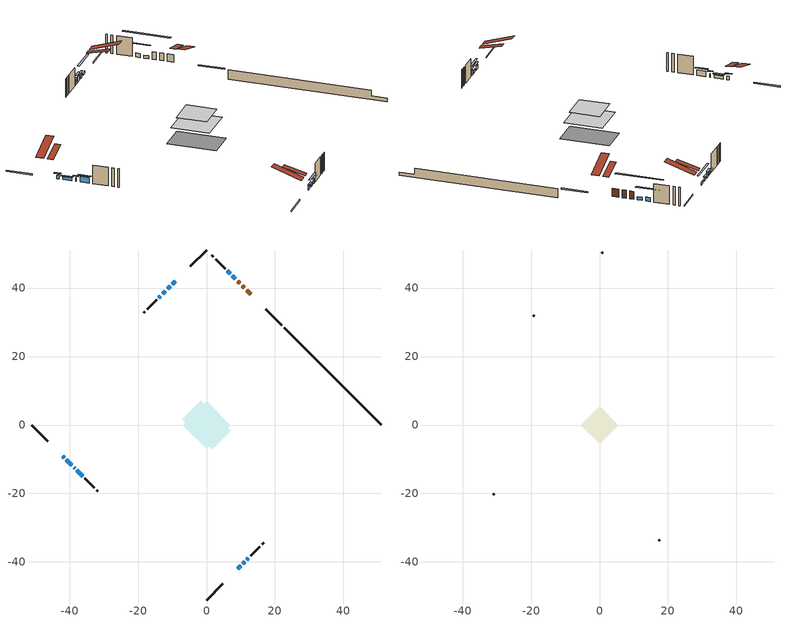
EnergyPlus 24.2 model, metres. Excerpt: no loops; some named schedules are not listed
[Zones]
conditioned space
 floor adiabatic (AdiabaticFloorConstruction): -6.9,0 0,6.9 6.9,0 0,-6.9 z3.97
 floor foundation (Slab1 construction): -7.11,1.73 -1.73,7.11 7.11,-1.73 1.73,-7.11 z-0.91
 wall outside (RimJoist1 construction): 0,-51.13 4.69,-46.43 / -51.13,0 -46.43,-4.69 / 0,51.13 -4.69,46.43 / 22.01,29.11 17.32,33.8 z1.53:1.83
 wall outside (AdiabaticWallConstruction 1): 12.89,38.23 11.75,39.38 / 11.09,40.03 10.41,40.72 / 9.75,41.38 9.06,42.06 z1.53:3.56
 wall outside (AdiabaticWallConstruction): -42.01,-9.12 -41.61,-9.52 / -38.65,-12.48 -38.5,-12.62 z1.53:2.45; 9.12,-42.01 9.97,-41.16 z1.53:2.55; 10.62,-40.5 11.16,-39.96 / -9.12,42.01 -9.98,41.14 / -40.95,-10.17 -39.3,-11.82 z1.53:2.29; 8.41,42.72 7.54,43.58 z1.53:2.35; 11.82,-39.31 12.21,-38.91 z1.53:2.75; -37.85,-13.28 -36.19,-14.93 / -12.01,39.11 -12.84,38.29 z1.53:2.98; 6.89,44.24 6.06,45.06 z1.53:2.57; -10.64,40.49 -11.36,39.77 z1.53:2.47; -13.5,37.63 -13.91,37.21 z1.53:2.39
 wall outside (Wall1 construction): 12.87,-38.26 15.63,-35.5 / -35.54,-15.59 -32.78,-18.35 / -14.57,36.56 -17.33,33.8 / 5.41,45.72 2.65,48.48 z1.53:6.41
 wall outside (Wall2 construction): 16.28,-34.84 16.69,-34.44 / -32.12,-19 -31.72,-19.41 / -17.98,33.14 -18.38,32.74 / 1.99,49.14 1.59,49.54 z1.53:6.41
 wall foundation (FoundationWall1 construction): 22.67,28.45,-0.91 22.67,28.45,1.53 48.28,2.85,1.53 48.28,2.85,-0.02 51.13,0,-0.02 51.13,0,-0.91
 window (WindowConstruction 6): -42.01,-9.12 -41.61,-9.51 z1.53:2.44
 window (WindowConstruction 5): 9.12,-42.01 9.96,-41.16 z1.53:2.54
 window (WindowConstruction 9): 10.62,-40.5 11.16,-39.96 z1.53:2.29
 window (WindowConstruction 10): -9.12,42.01 -9.98,41.14 z1.53:2.29
 window (WindowConstruction 11): -40.95,-10.17 -39.3,-11.82 z1.53:2.29
 window (WindowConstruction 12): 8.41,42.72 7.55,43.58 z1.53:2.34
 window (WindowConstruction 7): -38.65,-12.48 -38.5,-12.62 z1.53:2.44
 window (WindowConstruction 8): 11.82,-39.31 12.21,-38.91 z1.53:2.75
 window (WindowConstruction): -37.85,-13.28 -36.19,-14.93 z1.53:2.98
 window (WindowConstruction 1): 6.89,44.24 6.06,45.06 z1.53:2.57
 window (WindowConstruction 2): -10.64,40.49 -11.36,39.77 z1.53:2.47
 window (WindowConstruction 3): -12.01,39.11 -12.84,38.29 z1.53:2.98
 window (WindowConstruction 4): -13.5,37.63 -13.91,37.22 z1.53:2.39
 door (Door): 12.89,38.23 11.75,39.38 z1.53:3.56
 door (Door 1): 11.09,40.04 10.41,40.72 z1.53:3.56
 door (Door 2): 9.75,41.38 9.06,42.06 z1.53:3.56
 ceiling adiabatic (AdiabaticFloorConstruction): 0,-6.9 6.9,0 0,6.9 -6.9,0 z3.97
 roof outside (Roof2 construction): 8.46,-42.66,6.41 4.39,-38.58,7.85 3.33,-39.64,7.85 7.41,-43.71,6.41; -42.66,-8.46,6.41 -38.58,-4.39,7.85 -39.64,-3.33,7.85 -43.71,-7.41,6.41; -8.46,42.66,6.41 -4.39,38.58,7.85 -3.33,39.64,7.85 -7.41,43.71,6.41; 13.55,37.57,6.41 9.47,33.5,7.85 10.52,32.45,7.85 14.6,36.52,6.41
attic - vented
 floor to conditioned space (Floor1 construction Reversed): -5.47,0 0,5.47 5.47,0 0,-5.47 z6.41
 wall outside (Wall3 construction): 17.34,-33.78 17.62,-33.51 / -31.06,-20.06 -30.79,-20.34 / -19.04,32.08 -19.32,31.81 / 0.93,50.19 0.66,50.47 z1.53:6.41
 roof outside (Roof1 construction): 6.76,-44.37,6.41 1.42,-39.04,8.92 0.02,-40.44,8.92 5.35,-45.77,6.41; -44.37,-6.76,6.41 -39.04,-1.42,8.92 -40.44,-0.02,8.92 -45.77,-5.35,6.41; -6.76,44.37,6.41 -1.42,39.04,8.92 -0.02,40.44,8.92 -5.35,45.77,6.41; 15.26,35.87,6.41 9.93,30.54,8.92 11.33,29.13,8.92 16.66,34.46,6.41
shading: -41.18,-9.95 -42.44,-8.69 -42.76,-9.01 -41.51,-10.27 z3.05; 10.29,-40.84 8.79,-42.33 9.12,-42.66 10.62,-41.16 z3.01; 12.45,-38.67 9.33,-41.8 9.65,-42.12 12.78,-39 z4.12; -12.14,38.99 -6.96,44.16 -7.29,44.49 -12.47,39.31 z5.34; -39.09,-12.03 -41.17,-9.96 -41.49,-10.29 -39.42,-12.36 z2.59; 3.66,47.46 12.29,38.84 12.61,39.16 3.99,47.79 z7.83; -38.07,-13.05 -39.08,-12.05 -39.4,-12.37 -38.4,-13.38 z3.05; 12.64,-38.48 11.39,-39.74 11.71,-40.06 12.97,-38.81 z3.36; -35.87,-15.26 -38.17,-12.95 -38.5,-13.28 -36.19,-15.58 z3.44; 4.34,46.79 8.61,42.51 8.94,42.84 4.66,47.11 z5.01; -11.68,39.44 -10.31,40.81 -10.64,41.14 -12.01,39.77 z2.93; -13.16,37.96 -11.69,39.44 -12.01,39.76 -13.49,38.29 z3.44; -14.24,36.89 -13.17,37.95 -13.5,38.28 -14.56,37.22 z2.85
[Building]
Building 1: Terrain=Suburbs
[Site:Location]
Whitehorse AP_YT: Latitude {deg}=60.71; Longitude {deg}=-135.07; Time Zone {hr}=-8; Elevation {m}=706; Keep Site Location Information=Yes
[Site:GroundTemperature:Shallow]
-5.4229, -7.73249, -7.91745, -6.82143, -2.42154, 1.95786, 5.75456, 8.15968, 8.36401, 6.40785, 2.70796, -1.53709
[Site:WaterMainsTemperature]
Calculation Method=Schedule; Temperature Schedule=mains temperature schedule
[Material] Roughness=Rough; Thermal Absorptance=0.9
Name | Thickness {m} | Conductivity {W/m-K} | Density {kg/m3} | Specific Heat {J/kg-K} | Solar Absorptance | Visible Absorptance
asphalt or fiberglass shingles | 0.00635 | 0.162714 | 1121.4 | 1465.45 | 0.4 | 0.4
ceiling loosefill ins | 0.254 | 0.0480833 | 16.02 | 1046.75 | 0.7 | 0.7
ceiling stud and cavity | 0.1397 | 0.113339 | 65.682 | 1177.47 | 0.7 | 0.7
concrete 4.0 in. | 0.1016 | 1.803125 | 2242.8 | 837.4 | 0.7 | 0.7
concrete 8.0 in. | 0.2032 | 1.803125 | 2242.8 | 837.4 | 0.7 | 0.7
door material | 0.04445 | 0.053851 | 512.64 | 1214.23 | 0.7 | 0.7
exterior vertical ins | 0.0822401 | 0.029427 | 32.04 | 1214.23 | 0.7 | 0.7
floor covering | 0.0127 | 0.0433444 | 54.468 | 1339.84 | 0.6 | 0.6
floor rigid ins; wall rigid ins 1 | 0.512978 | 0.029427 | 32.04 | 1214.23 | 0.7 | 0.7
floor stud and cavity | 0.1397 | 1.75129 | 37.0049 | 1207.88 | 0.7 | 0.7
furniture material conditioned space 1 | 0.1524 | 0.115458 | 640.8 | 1214.23 | 0.6 | 0.6
gypsum board | 0.0127 | 0.160291 | 801 | 837.4 | 0.6 | 0.6
gypsum board 1 | 0.0127 | 0.160291 | 801 | 837.4 | 0.7 | 0.7
osb sheathing 0.5 in. | 0.0127 | 0.115458 | 512.64 | 1214.23 | 0.7 | 0.7
osb sheathing 0.75 in. | 0.01905 | 0.115458 | 512.64 | 1214.23 | 0.7 | 0.7
osb sheathing 2.0 in. | 0.0508 | 0.115458 | 512.64 | 1214.23 | 0.7 | 0.7
rim joist rigid ins; wall rigid ins | 0.051816 | 0.029427 | 32.04 | 1214.23 | 0.7 | 0.7
rim joist stud and cavity | 0.0508 | 0.0413573 | 125.044 | 1163.47 | 0.6 | 0.6
roof rigid ins | 0.103632 | 0.029427 | 32.04 | 1214.23 | 0.7 | 0.7
roof stud and cavity | 0.2032 | 0.211366 | 78.34581 | 1123.46 | 0.7 | 0.7
wall stud and cavity | 0.1397 | 0.182389 | 139.0536 | 1170.24 | 0.7 | 0.7
wall stud and cavity 1 | 0.1397 | 0.254295 | 139.0536 | 1170.24 | 0.7 | 0.7
wall stud and cavity 2 | 0.0889 | 6.9971 | 50.32683 | 1063.81 | 0.6 | 0.6
wall stud and cavity 3 | 0.0889 | 0.380278 | 52.3479 | 1209.89 | 0.7 | 0.7
wall stud and cavity 4 | 0.0889 | 0.391764 | 83.0341 | 1211.67 | 0.7 | 0.7
wood siding | 0.0254 | 0.102417 | 544.68 | 1172.36 | 0.4 | 0.4
wood siding 1 | 0.00254 | 0.102417 | 544.68 | 1172.36 | 0.4 | 0.4
wood siding 2; wood siding 3; wood siding 4 | 0.0254 | 0.102417 | 544.68 | 1172.36 | 0.7 | 0.7
[WindowMaterial:SimpleGlazingSystem]
Name | U-Factor {W/m2-K} | Solar Heat Gain Coefficient
WindowMaterial | 1.87999 | 0.6
WindowMaterial 1 | 1.94301 | 0.52
WindowMaterial 10 | 1.96572 | 0.5
WindowMaterial 11 | 1.90894 | 0.57
WindowMaterial 12 | 1.96005 | 0.5
WindowMaterial 2 | 1.95891 | 0.5
WindowMaterial 3 | 1.92427 | 0.54
WindowMaterial 4 | 2.01172 | 0.44
WindowMaterial 5 | 1.94358 | 0.52
WindowMaterial 6 | 2.26325 | 0.54
WindowMaterial 7 | 2.69648 | 0.39
WindowMaterial 8 | 1.78971 | 0.4
WindowMaterial 9 | 1.99525 | 0.46
[Construction]
AdiabaticFloorConstruction: floor stud and cavity, floor rigid ins, osb sheathing 0.75 in., floor covering
AdiabaticWallConstruction: wood siding 3, wall rigid ins 1, wall stud and cavity 3, gypsum board
AdiabaticWallConstruction 1: wood siding 4, wall rigid ins 1, wall stud and cavity 3, gypsum board
Door; Door 1; Door 2: door material
Floor1 construction Reversed: gypsum board, ceiling stud and cavity, ceiling loosefill ins
FoundationWall1 construction: concrete 8.0 in., gypsum board 1
furniture construction conditioned space 1: furniture material conditioned space 1
PartitionWallConstruction: gypsum board, wall stud and cavity 4, gypsum board
RimJoist1 construction: wood siding 2, rim joist rigid ins, osb sheathing 2.0 in., rim joist stud and cavity
Roof1 construction: asphalt or fiberglass shingles
Roof2 construction: asphalt or fiberglass shingles, roof rigid ins, osb sheathing 0.75 in., roof stud and cavity, gypsum board
Slab1 construction: concrete 4.0 in.
Wall1 construction: wood siding, wall rigid ins, osb sheathing 0.5 in., wall stud and cavity, gypsum board
Wall2 construction: wood siding, wall rigid ins, osb sheathing 0.5 in., wall stud and cavity 1, gypsum board
Wall3 construction: wood siding 1, wall stud and cavity 2
WindowConstruction: WindowMaterial
WindowConstruction 1: WindowMaterial 1
WindowConstruction 10: WindowMaterial 10
WindowConstruction 11: WindowMaterial 11
WindowConstruction 12: WindowMaterial 12
WindowConstruction 2: WindowMaterial 2
WindowConstruction 3: WindowMaterial 3
WindowConstruction 4: WindowMaterial 4
WindowConstruction 5: WindowMaterial 5
WindowConstruction 6: WindowMaterial 6
WindowConstruction 7: WindowMaterial 7
WindowConstruction 8: WindowMaterial 8
WindowConstruction 9: WindowMaterial 9
[Zone] Multiplier=1; Part of Total Floor Area=Yes
Name | Volume {m3}
attic - vented | 24.4459
conditioned space | 493.3
[Space]
Name | Zone | Volume {m3}
attic - vented 1 | attic - vented | 24.4459
conditioned space 1 | conditioned space | 493.3
[ZoneInfiltration:EffectiveLeakageArea]
infil attic - vented 1: Zone or Space=attic - vented 1; Schedule=Always On Discrete; Effective Air Leakage Area {cm2}=1892.21; Stack Coefficient=0.000513887; Wind Coefficient=1.53163e-05
[ZoneMixing]
whole house fan mix: Zone or Space=attic - vented; Schedule=Always On Continuous; Design Flow Rate Calculation Method=Flow/Zone; Design Flow Rate {m3/s}=0; Source Zone or Space=conditioned space
[SurfaceProperty:ExposedFoundationPerimeter]
Slab1: Exposed Perimeter Calculation Method=TotalExposedPerimeter; Total Exposed Perimeter {m}=40.24
[InternalMass] Zone or ZoneList=conditioned space; Space or SpaceList=conditioned space 1
Name | Construction | Surface Area {m2}
furniture mass conditioned space 1 | furniture construction conditioned space 1 | 76.1798
partition wall mass | PartitionWallConstruction | 190.45
[Lights]
interior lighting: Zone or ZoneList or Space or SpaceList=conditioned space 1; Schedule=interior lighting schedule; Design Level Calculation Method=LightingLevel; Lighting Level {W}=343.2; Return Air Fraction=0; Fraction Radiant=0.6; Fraction Visible=0.2; Fraction Replaceable=1
[People]
occupants: Zone or ZoneList or Space or SpaceList=conditioned space 1; Number of People Schedule=occupants schedule; Number of People Calculation Method=People; Number of People=3; Fraction Radiant=0.314171; Sensible Heat Fraction=0.56303; Activity Level Schedule=occupants activity schedule; Carbon Dioxide Generation Rate {m3/s-W}=0; Enable ASHRAE 55 Comfort Warnings=No; Mean Radiant Temperature Calculation Type=EnclosureAveraged
[ElectricEquipment] Zone or ZoneList or Space or SpaceList=conditioned space 1; Design Level Calculation Method=EquipmentLevel
Name | Schedule | Design Level {W} | Fraction Latent | Fraction Radiant | Fraction Lost
clothes dryer | clothes dryer schedule | 140.772 | 0.015 | 0.081 | 0.85
clothes washer | clothes washer schedule | 32.1985 | 0.03 | 0.162 | 0.7
cooking range | cooking range schedule | 215.147 | 0.08 | 0.432 | 0.2
dishwasher | dishwasher schedule | 66.8632 | 0.3 | 0.18 | 0.4
fridge | fridge schedule | 72.9452 | 0 | 0.6 | 0
mech vent bath fan 0 | mech vent bath fan 0 schedule | 25.1 | 0 | 0 | 1
mech vent bath fan 1 | mech vent bath fan 1 schedule | 25.1 | 0 | 0 | 1
mech vent house fan | mech vent house fan schedule | 0 | 0 | 0 | 1
mech vent house fan cfis | mech vent house fan cfis schedule | 0 | 0 | 0 | 0
mech vent range fan 0 | mech vent range fan 0 schedule | 57 | 0 | 0 | 1
misc plug loads | misc plug loads schedule | 494.7 | 0.045 | 0.513 | 0.1
whole house fan | Always On Discrete | 0 | 0 | 0 | 1
[OtherEquipment] Zone or ZoneList or Space or SpaceList=conditioned space 1; Design Level Calculation Method=EquipmentLevel
Name | Fuel Type | Schedule | Design Level {W} | Fraction Latent | Fraction Radiant | Fraction Lost
clothes dryer 1 | Electricity | clothes dryer schedule | 0 | 0.015 | 0.081 | 0.85
cooking range 1 | Electricity | cooking range schedule | 0 | 0.08 | 0.432 | 0.2
general water use latent | None | general water use schedule | 62.594 | 1 | 0 | 0
general water use sensible | None | general water use schedule | -61.6891 | 0 | 0.6 | 0
mech vent house fan latent load | None | Always On Discrete | 0 | 1 | 0 | 0
mech vent house fan sensible load | None | Always On Discrete | 0 | 0 | 0 | 0
water heater energy adjustment1 | Electricity | Always On Discrete | 0.01 | 0 | 0 | 1
[ZoneInfiltration:DesignFlowRate] Zone or ZoneList or Space or SpaceList=conditioned space 1; Schedule=Always On Discrete; Design Flow Rate Calculation Method=Flow/Zone; Design Flow Rate {m3/s}=0
infil flow; natural vent flow; whole house fan flow
[Foundation:Kiva]
Foundation Kiva 1: Initial Indoor Air Temperature {C}=18; Wall Height Above Grade {m}=1.52997; Wall Depth Below Slab {m}=0.2032; Custom Block Material Name 1=exterior vertical ins; Custom Block Depth 1 {m}=2.43998; Custom Block X Position 1 {m}=0.2159; Custom Block Z Position 1 {m}=0
[Foundation:Kiva:Settings]
Soil Conductivity {W/m-K}=0.849921; Soil Density {kg/m3}=1842.3; Soil Specific Heat {J/kg-K}=418.7; Ground Solar Absorptivity=0.9; Ground Thermal Absorptivity=0.9; Ground Surface Roughness {m}=0.03; Far-Field Width {m}=40; Deep-Ground Boundary Condition=ZeroFlux; Deep-Ground Depth {m}=40; Minimum Cell Dimension {m}=0.2; Maximum Cell Growth Coefficient=3; Simulation Timestep=Timestep
[Exterior:Lights]
exterior lighting: Schedule=exterior lighting schedule; Design Level {W}=75.6
[Schedule:Constant]
Name | Hourly Value
Always On Continuous; mech vent house fan schedule; mech vent house fan cfis schedule; Always On Discrete | 1
occupants activity schedule | 117.228
fridge schedule | 0
[Schedule:Week:Daily]
interior lighting schedule Week Rule - Jan1-Jan27: interior lighting schedule day, interior lighting schedule day, interior lighting schedule day, interior lighting schedule day, interior lighting schedule day, interior lighting schedule day, interior lighting schedule day, interior lighting schedule default day, interior lighting schedule default day, interior lighting schedule default day, interior lighting schedule default day, interior lighting schedule default day
interior lighting schedule Week Rule - Jan28-Feb3: interior lighting schedule day, interior lighting schedule day, interior lighting schedule day, interior lighting schedule day, interior lighting schedule day 1, interior lighting schedule day 1, interior lighting schedule day 1, interior lighting schedule default day, interior lighting schedule default day, interior lighting schedule default day, interior lighting schedule default day, interior lighting schedule default day
interior lighting schedule Week Rule - Feb4-Feb24: interior lighting schedule day 1, interior lighting schedule day 1, interior lighting schedule day 1, interior lighting schedule day 1, interior lighting schedule day 1, interior lighting schedule day 1, interior lighting schedule day 1, interior lighting schedule default day, interior lighting schedule default day, interior lighting schedule default day, interior lighting schedule default day, interior lighting schedule default day
interior lighting schedule Week Rule - Feb25-Mar3: interior lighting schedule day 1, interior lighting schedule day 1, interior lighting schedule day 1, interior lighting schedule day 1, interior lighting schedule day 2, interior lighting schedule day 2, interior lighting schedule day 2, interior lighting schedule default day, interior lighting schedule default day, interior lighting schedule default day, interior lighting schedule default day, interior lighting schedule default day
interior lighting schedule Week Rule - Mar4-Mar31: interior lighting schedule day 2, interior lighting schedule day 2, interior lighting schedule day 2, interior lighting schedule day 2, interior lighting schedule day 2, interior lighting schedule day 2, interior lighting schedule day 2, interior lighting schedule default day, interior lighting schedule default day, interior lighting schedule default day, interior lighting schedule default day, interior lighting schedule default day
interior lighting schedule Week Rule - Apr1-Apr28: interior lighting schedule day 3, interior lighting schedule day 3, interior lighting schedule day 3, interior lighting schedule day 3, interior lighting schedule day 3, interior lighting schedule day 3, interior lighting schedule day 3, interior lighting schedule default day, interior lighting schedule default day, interior lighting schedule default day, interior lighting schedule default day, interior lighting schedule default day
interior lighting schedule Week Rule - Apr29-May5: interior lighting schedule day 3, interior lighting schedule day 3, interior lighting schedule day 4, interior lighting schedule day 4, interior lighting schedule day 4, interior lighting schedule day 4, interior lighting schedule day 4, interior lighting schedule default day, interior lighting schedule default day, interior lighting schedule default day, interior lighting schedule default day, interior lighting schedule default day
interior lighting schedule Week Rule - May6-May26: interior lighting schedule day 4, interior lighting schedule day 4, interior lighting schedule day 4, interior lighting schedule day 4, interior lighting schedule day 4, interior lighting schedule day 4, interior lighting schedule day 4, interior lighting schedule default day, interior lighting schedule default day, interior lighting schedule default day, interior lighting schedule default day, interior lighting schedule default day
interior lighting schedule Week Rule - May27-Jun2: interior lighting schedule day 4, interior lighting schedule day 4, interior lighting schedule day 4, interior lighting schedule day 4, interior lighting schedule day 4, interior lighting schedule day 5, interior lighting schedule day 5, interior lighting schedule default day, interior lighting schedule default day, interior lighting schedule default day, interior lighting schedule default day, interior lighting schedule default day
interior lighting schedule Week Rule - Jun3-Jun30: interior lighting schedule day 5, interior lighting schedule day 5, interior lighting schedule day 5, interior lighting schedule day 5, interior lighting schedule day 5, interior lighting schedule day 5, interior lighting schedule day 5, interior lighting schedule default day, interior lighting schedule default day, interior lighting schedule default day, interior lighting schedule default day, interior lighting schedule default day
interior lighting schedule Week Rule - Jul1-Jul28: interior lighting schedule day 6, interior lighting schedule day 6, interior lighting schedule day 6, interior lighting schedule day 6, interior lighting schedule day 6, interior lighting schedule day 6, interior lighting schedule day 6, interior lighting schedule default day, interior lighting schedule default day, interior lighting schedule default day, interior lighting schedule default day, interior lighting schedule default day
interior lighting schedule Week Rule - Jul29-Aug4: interior lighting schedule day 6, interior lighting schedule day 6, interior lighting schedule day 6, interior lighting schedule day 7, interior lighting schedule day 7, interior lighting schedule day 7, interior lighting schedule day 7, interior lighting schedule default day, interior lighting schedule default day, interior lighting schedule default day, interior lighting schedule default day, interior lighting schedule default day
interior lighting schedule Week Rule - Aug5-Aug25: interior lighting schedule day 7, interior lighting schedule day 7, interior lighting schedule day 7, interior lighting schedule day 7, interior lighting schedule day 7, interior lighting schedule day 7, interior lighting schedule day 7, interior lighting schedule default day, interior lighting schedule default day, interior lighting schedule default day, interior lighting schedule default day, interior lighting schedule default day
interior lighting schedule Week Rule - Aug26-Sep1: interior lighting schedule day 7, interior lighting schedule day 7, interior lighting schedule day 7, interior lighting schedule day 7, interior lighting schedule day 7, interior lighting schedule day 7, interior lighting schedule day 8, interior lighting schedule default day, interior lighting schedule default day, interior lighting schedule default day, interior lighting schedule default day, interior lighting schedule default day
interior lighting schedule Week Rule - Sep2-Sep29: interior lighting schedule day 8, interior lighting schedule day 8, interior lighting schedule day 8, interior lighting schedule day 8, interior lighting schedule day 8, interior lighting schedule day 8, interior lighting schedule day 8, interior lighting schedule default day, interior lighting schedule default day, interior lighting schedule default day, interior lighting schedule default day, interior lighting schedule default day
interior lighting schedule Week Rule - Sep30-Oct6: interior lighting schedule day 8, interior lighting schedule day 9, interior lighting schedule day 9, interior lighting schedule day 9, interior lighting schedule day 9, interior lighting schedule day 9, interior lighting schedule day 9, interior lighting schedule default day, interior lighting schedule default day, interior lighting schedule default day, interior lighting schedule default day, interior lighting schedule default day
interior lighting schedule Week Rule - Oct7-Oct27: interior lighting schedule day 9, interior lighting schedule day 9, interior lighting schedule day 9, interior lighting schedule day 9, interior lighting schedule day 9, interior lighting schedule day 9, interior lighting schedule day 9, interior lighting schedule default day, interior lighting schedule default day, interior lighting schedule default day, interior lighting schedule default day, interior lighting schedule default day
interior lighting schedule Week Rule - Oct28-Nov3: interior lighting schedule day 9, interior lighting schedule day 9, interior lighting schedule day 9, interior lighting schedule day 9, interior lighting schedule day 10, interior lighting schedule day 10, interior lighting schedule day 10, interior lighting schedule default day, interior lighting schedule default day, interior lighting schedule default day, interior lighting schedule default day, interior lighting schedule default day
interior lighting schedule Week Rule - Nov4-Nov24: interior lighting schedule day 10, interior lighting schedule day 10, interior lighting schedule day 10, interior lighting schedule day 10, interior lighting schedule day 10, interior lighting schedule day 10, interior lighting schedule day 10, interior lighting schedule default day, interior lighting schedule default day, interior lighting schedule default day, interior lighting schedule default day, interior lighting schedule default day
interior lighting schedule Week Rule - Nov25-Dec1: interior lighting schedule day 10, interior lighting schedule day 10, interior lighting schedule day 10, interior lighting schedule day 10, interior lighting schedule day 10, interior lighting schedule day 10, interior lighting schedule day 11, interior lighting schedule default day, interior lighting schedule default day, interior lighting schedule default day, interior lighting schedule default day, interior lighting schedule default day
interior lighting schedule Week Rule - Dec2-Dec31: interior lighting schedule day 11, interior lighting schedule day 11, interior lighting schedule day 11, interior lighting schedule day 11, interior lighting schedule day 11, interior lighting schedule day 11, interior lighting schedule day 11, interior lighting schedule default day, interior lighting schedule default day, interior lighting schedule default day, interior lighting schedule default day, interior lighting schedule default day
occupants schedule Week Rule - Jan1-Dec31: occupants schedule day, occupants schedule day, occupants schedule day, occupants schedule day, occupants schedule day, occupants schedule day, occupants schedule day, occupants schedule default day, occupants schedule default day, occupants schedule default day, occupants schedule default day, occupants schedule default day
clothes dryer schedule Week Rule - Jan1-Dec31: clothes dryer schedule day, clothes dryer schedule day, clothes dryer schedule day, clothes dryer schedule day, clothes dryer schedule day, clothes dryer schedule day, clothes dryer schedule day, clothes dryer schedule default day, clothes dryer schedule default day, clothes dryer schedule default day, clothes dryer schedule default day, clothes dryer schedule default day
clothes washer schedule Week Rule - Jan1-Dec31: clothes washer schedule day, clothes washer schedule day, clothes washer schedule day, clothes washer schedule day, clothes washer schedule day, clothes washer schedule day, clothes washer schedule day, clothes washer schedule default day, clothes washer schedule default day, clothes washer schedule default day, clothes washer schedule default day, clothes washer schedule default day
cooking range schedule Week Rule - Jan1-Dec31: cooking range schedule day, cooking range schedule day, cooking range schedule day, cooking range schedule day, cooking range schedule day, cooking range schedule day, cooking range schedule day, cooking range schedule default day, cooking range schedule default day, cooking range schedule default day, cooking range schedule default day, cooking range schedule default day
dishwasher schedule Week Rule - Jan1-Dec31: dishwasher schedule day, dishwasher schedule day, dishwasher schedule day, dishwasher schedule day, dishwasher schedule day, dishwasher schedule day, dishwasher schedule day, dishwasher schedule default day, dishwasher schedule default day, dishwasher schedule default day, dishwasher schedule default day, dishwasher schedule default day
mech vent bath fan 0 schedule Week Rule - Jan1-Dec31: mech vent bath fan 0 schedule day, mech vent bath fan 0 schedule day, mech vent bath fan 0 schedule day, mech vent bath fan 0 schedule day, mech vent bath fan 0 schedule day, mech vent bath fan 0 schedule day, mech vent bath fan 0 schedule day, mech vent bath fan 0 schedule default day, mech vent bath fan 0 schedule default day, mech vent bath fan 0 schedule default day, mech vent bath fan 0 schedule default day, mech vent bath fan 0 schedule default day
mech vent bath fan 1 schedule Week Rule - Jan1-Dec31: mech vent bath fan 1 schedule day, mech vent bath fan 1 schedule day, mech vent bath fan 1 schedule day, mech vent bath fan 1 schedule day, mech vent bath fan 1 schedule day, mech vent bath fan 1 schedule day, mech vent bath fan 1 schedule day, mech vent bath fan 1 schedule default day, mech vent bath fan 1 schedule default day, mech vent bath fan 1 schedule default day, mech vent bath fan 1 schedule default day, mech vent bath fan 1 schedule default day
mech vent range fan 0 schedule Week Rule - Jan1-Dec31: mech vent range fan 0 schedule day, mech vent range fan 0 schedule day, mech vent range fan 0 schedule day, mech vent range fan 0 schedule day, mech vent range fan 0 schedule day, mech vent range fan 0 schedule day, mech vent range fan 0 schedule day, mech vent range fan 0 schedule default day, mech vent range fan 0 schedule default day, mech vent range fan 0 schedule default day, mech vent range fan 0 schedule default day, mech vent range fan 0 schedule default day
misc plug loads schedule Week Rule - Jan1-Dec31: misc plug loads schedule day, misc plug loads schedule day, misc plug loads schedule day, misc plug loads schedule day, misc plug loads schedule day, misc plug loads schedule day, misc plug loads schedule day, misc plug loads schedule default day, misc plug loads schedule default day, misc plug loads schedule default day, misc plug loads schedule default day, misc plug loads schedule default day
general water use schedule Week Rule - Jan1-Dec31: general water use schedule day, general water use schedule day, general water use schedule day, general water use schedule day, general water use schedule day, general water use schedule day, general water use schedule day, general water use schedule default day, general water use schedule default day, general water use schedule default day, general water use schedule default day, general water use schedule default day
exterior lighting schedule Week Rule - Jan1-Jan27: exterior lighting schedule day, exterior lighting schedule day, exterior lighting schedule day, exterior lighting schedule day, exterior lighting schedule day, exterior lighting schedule day, exterior lighting schedule day, exterior lighting schedule default day, exterior lighting schedule default day, exterior lighting schedule default day, exterior lighting schedule default day, exterior lighting schedule default day
exterior lighting schedule Week Rule - Jan28-Feb3: exterior lighting schedule day, exterior lighting schedule day, exterior lighting schedule day, exterior lighting schedule day, exterior lighting schedule day 1, exterior lighting schedule day 1, exterior lighting schedule day 1, exterior lighting schedule default day, exterior lighting schedule default day, exterior lighting schedule default day, exterior lighting schedule default day, exterior lighting schedule default day
exterior lighting schedule Week Rule - Feb4-Feb24: exterior lighting schedule day 1, exterior lighting schedule day 1, exterior lighting schedule day 1, exterior lighting schedule day 1, exterior lighting schedule day 1, exterior lighting schedule day 1, exterior lighting schedule day 1, exterior lighting schedule default day, exterior lighting schedule default day, exterior lighting schedule default day, exterior lighting schedule default day, exterior lighting schedule default day
exterior lighting schedule Week Rule - Feb25-Mar3: exterior lighting schedule day 1, exterior lighting schedule day 1, exterior lighting schedule day 1, exterior lighting schedule day 1, exterior lighting schedule day 2, exterior lighting schedule day 2, exterior lighting schedule day 2, exterior lighting schedule default day, exterior lighting schedule default day, exterior lighting schedule default day, exterior lighting schedule default day, exterior lighting schedule default day
exterior lighting schedule Week Rule - Mar4-Mar31: exterior lighting schedule day 2, exterior lighting schedule day 2, exterior lighting schedule day 2, exterior lighting schedule day 2, exterior lighting schedule day 2, exterior lighting schedule day 2, exterior lighting schedule day 2, exterior lighting schedule default day, exterior lighting schedule default day, exterior lighting schedule default day, exterior lighting schedule default day, exterior lighting schedule default day
exterior lighting schedule Week Rule - Apr1-Apr28: exterior lighting schedule day 3, exterior lighting schedule day 3, exterior lighting schedule day 3, exterior lighting schedule day 3, exterior lighting schedule day 3, exterior lighting schedule day 3, exterior lighting schedule day 3, exterior lighting schedule default day, exterior lighting schedule default day, exterior lighting schedule default day, exterior lighting schedule default day, exterior lighting schedule default day
exterior lighting schedule Week Rule - Apr29-May5: exterior lighting schedule day 3, exterior lighting schedule day 3, exterior lighting schedule day 4, exterior lighting schedule day 4, exterior lighting schedule day 4, exterior lighting schedule day 4, exterior lighting schedule day 4, exterior lighting schedule default day, exterior lighting schedule default day, exterior lighting schedule default day, exterior lighting schedule default day, exterior lighting schedule default day
exterior lighting schedule Week Rule - May6-May26: exterior lighting schedule day 4, exterior lighting schedule day 4, exterior lighting schedule day 4, exterior lighting schedule day 4, exterior lighting schedule day 4, exterior lighting schedule day 4, exterior lighting schedule day 4, exterior lighting schedule default day, exterior lighting schedule default day, exterior lighting schedule default day, exterior lighting schedule default day, exterior lighting schedule default day
exterior lighting schedule Week Rule - May27-Jun2: exterior lighting schedule day 4, exterior lighting schedule day 4, exterior lighting schedule day 4, exterior lighting schedule day 4, exterior lighting schedule day 4, exterior lighting schedule day 5, exterior lighting schedule day 5, exterior lighting schedule default day, exterior lighting schedule default day, exterior lighting schedule default day, exterior lighting schedule default day, exterior lighting schedule default day
exterior lighting schedule Week Rule - Jun3-Jun30: exterior lighting schedule day 5, exterior lighting schedule day 5, exterior lighting schedule day 5, exterior lighting schedule day 5, exterior lighting schedule day 5, exterior lighting schedule day 5, exterior lighting schedule day 5, exterior lighting schedule default day, exterior lighting schedule default day, exterior lighting schedule default day, exterior lighting schedule default day, exterior lighting schedule default day
exterior lighting schedule Week Rule - Jul1-Jul28: exterior lighting schedule day 6, exterior lighting schedule day 6, exterior lighting schedule day 6, exterior lighting schedule day 6, exterior lighting schedule day 6, exterior lighting schedule day 6, exterior lighting schedule day 6, exterior lighting schedule default day, exterior lighting schedule default day, exterior lighting schedule default day, exterior lighting schedule default day, exterior lighting schedule default day
exterior lighting schedule Week Rule - Jul29-Aug4: exterior lighting schedule day 6, exterior lighting schedule day 6, exterior lighting schedule day 6, exterior lighting schedule day 7, exterior lighting schedule day 7, exterior lighting schedule day 7, exterior lighting schedule day 7, exterior lighting schedule default day, exterior lighting schedule default day, exterior lighting schedule default day, exterior lighting schedule default day, exterior lighting schedule default day
exterior lighting schedule Week Rule - Aug5-Aug25: exterior lighting schedule day 7, exterior lighting schedule day 7, exterior lighting schedule day 7, exterior lighting schedule day 7, exterior lighting schedule day 7, exterior lighting schedule day 7, exterior lighting schedule day 7, exterior lighting schedule default day, exterior lighting schedule default day, exterior lighting schedule default day, exterior lighting schedule default day, exterior lighting schedule default day
[Schedule:Year]
interior lighting schedule: interior lighting schedule Week Rule - Jan1-Jan27, 1, 1, 1, 27, interior lighting schedule Week Rule - Jan28-Feb3, 1, 28, 2, 3, interior lighting schedule Week Rule - Feb4-Feb24, 2, 4, 2, 24, interior lighting schedule Week Rule - Feb25-Mar3, 2, 25, 3, 3, interior lighting schedule Week Rule - Mar4-Mar31, 3, 4, 3, 31, interior lighting schedule Week Rule - Apr1-Apr28, 4, 1, 4, 28, interior lighting schedule Week Rule - Apr29-May5, 4, 29, 5, 5, interior lighting schedule Week Rule - May6-May26, 5, 6, 5, 26, interior lighting schedule Week Rule - May27-Jun2, 5, 27, 6, 2, interior lighting schedule Week Rule - Jun3-Jun30, 6, 3, 6, 30, interior lighting schedule Week Rule - Jul1-Jul28, 7, 1, 7, 28, interior lighting schedule Week Rule - Jul29-Aug4, 7, 29, 8, 4, interior lighting schedule Week Rule - Aug5-Aug25, 8, 5, 8, 25, interior lighting schedule Week Rule - Aug26-Sep1, 8, 26, 9, 1, interior lighting schedule Week Rule - Sep2-Sep29, 9, 2, 9, 29, interior lighting schedule Week Rule - Sep30-Oct6, 9, 30, 10, 6, interior lighting schedule Week Rule - Oct7-Oct27, 10, 7, 10, 27, interior lighting schedule Week Rule - Oct28-Nov3, 10, 28, 11, 3, interior lighting schedule Week Rule - Nov4-Nov24, 11, 4, 11, 24, interior lighting schedule Week Rule - Nov25-Dec1, 11, 25, 12, 1, interior lighting schedule Week Rule - Dec2-Dec31, 12, 2, 12, 31
occupants schedule: occupants schedule Week Rule - Jan1-Dec31, 1, 1, 12, 31
clothes dryer schedule: clothes dryer schedule Week Rule - Jan1-Dec31, 1, 1, 12, 31
clothes washer schedule: clothes washer schedule Week Rule - Jan1-Dec31, 1, 1, 12, 31
cooking range schedule: cooking range schedule Week Rule - Jan1-Dec31, 1, 1, 12, 31
dishwasher schedule: dishwasher schedule Week Rule - Jan1-Dec31, 1, 1, 12, 31
mech vent bath fan 0 schedule: mech vent bath fan 0 schedule Week Rule - Jan1-Dec31, 1, 1, 12, 31
mech vent bath fan 1 schedule: mech vent bath fan 1 schedule Week Rule - Jan1-Dec31, 1, 1, 12, 31
mech vent range fan 0 schedule: mech vent range fan 0 schedule Week Rule - Jan1-Dec31, 1, 1, 12, 31
misc plug loads schedule: misc plug loads schedule Week Rule - Jan1-Dec31, 1, 1, 12, 31
general water use schedule: general water use schedule Week Rule - Jan1-Dec31, 1, 1, 12, 31
exterior lighting schedule: exterior lighting schedule Week Rule - Jan1-Jan27, 1, 1, 1, 27, exterior lighting schedule Week Rule - Jan28-Feb3, 1, 28, 2, 3, exterior lighting schedule Week Rule - Feb4-Feb24, 2, 4, 2, 24, exterior lighting schedule Week Rule - Feb25-Mar3, 2, 25, 3, 3, exterior lighting schedule Week Rule - Mar4-Mar31, 3, 4, 3, 31, exterior lighting schedule Week Rule - Apr1-Apr28, 4, 1, 4, 28, exterior lighting schedule Week Rule - Apr29-May5, 4, 29, 5, 5, exterior lighting schedule Week Rule - May6-May26, 5, 6, 5, 26, exterior lighting schedule Week Rule - May27-Jun2, 5, 27, 6, 2, exterior lighting schedule Week Rule - Jun3-Jun30, 6, 3, 6, 30, exterior lighting schedule Week Rule - Jul1-Jul28, 7, 1, 7, 28, exterior lighting schedule Week Rule - Jul29-Aug4, 7, 29, 8, 4, exterior lighting schedule Week Rule - Aug5-Aug25, 8, 5, 8, 25, exterior lighting schedule Week Rule - Aug26-Sep1, 8, 26, 9, 1, exterior lighting schedule Week Rule - Sep2-Sep29, 9, 2, 9, 29, exterior lighting schedule Week Rule - Sep30-Oct6, 9, 30, 10, 6, exterior lighting schedule Week Rule - Oct7-Oct27, 10, 7, 10, 27, exterior lighting schedule Week Rule - Oct28-Nov3, 10, 28, 11, 3, exterior lighting schedule Week Rule - Nov4-Nov24, 11, 4, 11, 24, exterior lighting schedule Week Rule - Nov25-Dec1, 11, 25, 12, 1, exterior lighting schedule Week Rule - Dec2-Dec31, 12, 2, 12, 31
[Schedule:Compact]
mains temperature schedule: Through: 01/01, For: AllDays, Until: 24:00, 1.27556, Through: 01/02, For: AllDays, Until: 24:00, 1.21222, Through: 01/03, For: AllDays, Until: 24:00, 1.15, Through: 01/04, For: AllDays, Until: 24:00, 1.08833, Through: 01/05, For: AllDays, Until: 24:00, 1.02778, Through: 01/06, For: AllDays, Until: 24:00, 0.967222, Through: 01/07, For: AllDays, Until: 24:00, 0.907778, Through: 01/08, For: AllDays, Until: 24:00, 0.848889, Through: 01/09, For: AllDays, Until: 24:00, 0.791111, Through: 01/10, For: AllDays, Until: 24:00, 0.733333, Through: 01/11, For: AllDays, Until: 24:00, 0.677222, Through: 01/12, For: AllDays, Until: 24:00, 0.621111, Through: 01/13, For: AllDays, Until: 24:00, 0.566667, Through: 01/14, For: AllDays, Until: 24:00, 0.512222, Through: 01/15, For: AllDays, Until: 24:00, 0.459444, Through: 01/16, For: AllDays, Until: 24:00, 0.407222, Through: 01/17, For: AllDays, Until: 24:00, 0.355556, Through: 01/18, For: AllDays, Until: 24:00, 0.305, Through: 01/19, For: AllDays, Until: 24:00, 0.255556, Through: 01/20, For: AllDays, Until: 24:00, 0.206667, Through: 01/21, For: AllDays, Until: 24:00, 0.158889, Through: 01/22, For: AllDays, Until: 24:00, 0.112222, Through: 01/23, For: AllDays, Until: 24:00, 0.0666667, Through: 01/24, For: AllDays, Until: 24:00, 0.0216667, Through: 01/25, For: AllDays, Until: 24:00, 0, Through: 01/26, For: AllDays, Until: 24:00, 0, Through: 01/27, For: AllDays, Until: 24:00, 0, Through: 01/28, For: AllDays, Until: 24:00, 0, Through: 01/29, For: AllDays, Until: 24:00, 0, Through: 01/30, For: AllDays, Until: 24:00, 0, Through: 01/31, For: AllDays, Until: 24:00, 0, Through: 02/01, For: AllDays, Until: 24:00, 0, Through: 02/02, For: AllDays, Until: 24:00, 0, Through: 02/03, For: AllDays, Until: 24:00, 0, Through: 02/04, For: AllDays, Until: 24:00, 0, Through: 02/05, For: AllDays, Until: 24:00, 0, Through: 02/06, For: AllDays, Until: 24:00, 0, Through: 02/07, For: AllDays, Until: 24:00, 0, Through: 02/08, For: AllDays, Until: 24:00, 0, Through: 02/09, For: AllDays, Until: 24:00, 0, Through: 02/10, For: AllDays, Until: 24:00, 0, Through: 02/11, For: AllDays, Until: 24:00, 0, Through: 02/12, For: AllDays, Until: 24:00, 0, Through: 02/13, For: AllDays, Until: 24:00, 0, Through: 02/14, For: AllDays, Until: 24:00, 0, Through: 02/15, For: AllDays, Until: 24:00, 0, Through: 02/16, For: AllDays, Until: 24:00, 0, Through: 02/17, For: AllDays, Until: 24:00, 0, Through: 02/18, For: AllDays, Until: 24:00, 0, Through: 02/19, For: AllDays, Until: 24:00, 0, Through: 02/20, For: AllDays, Until: 24:00, 0, Through: 02/21, For: AllDays, Until: 24:00, 0, Through: 02/22, For: AllDays, Until: 24:00, 0, Through: 02/23, For: AllDays, Until: 24:00, 0, Through: 02/24, For: AllDays, Until: 24:00, 0, Through: 02/25, For: AllDays, Until: 24:00, 0, Through: 02/26, For: AllDays, Until: 24:00, 0, Through: 02/27, For: AllDays, Until: 24:00, 0, Through: 02/28, For: AllDays, Until: 24:00, 0, Through: 03/01, For: AllDays, Until: 24:00, 0, Through: 03/02, For: AllDays, Until: 24:00, 0, Through: 03/03, For: AllDays, Until: 24:00, 0, Through: 03/04, For: AllDays, Until: 24:00, 0, Through: 03/05, For: AllDays, Until: 24:00, 0, Through: 03/06, For: AllDays, Until: 24:00, 0, Through: 03/07, For: AllDays, Until: 24:00, 0, Through: 03/08, For: AllDays, Until: 24:00, 0, Through: 03/09, For: AllDays, Until: 24:00, 0, Through: 03/10, For: AllDays, Until: 24:00, 0, Through: 03/11, For: AllDays, Until: 24:00, 0, Through: 03/12, For: AllDays, Until: 24:00, 0, Through: 03/13, For: AllDays, Until: 24:00, 0, Through: 03/14, For: AllDays, Until: 24:00, 0, Through: 03/15, For: AllDays, Until: 24:00, 0, Through: 03/16, For: AllDays, Until: 24:00, 0, Through: 03/17, For: AllDays, Until: 24:00, 0, Through: 03/18, For: AllDays, Until: 24:00, 0, Through: 03/19, For: AllDays, Until: 24:00, 0, Through: 03/20, For: AllDays, Until: 24:00, 0, Through: 03/21, For: AllDays, Until: 24:00, 0, Through: 03/22, For: AllDays, Until: 24:00, 0, Through: 03/23, For: AllDays, Until: 24:00, 0, Through: 03/24, For: AllDays, Until: 24:00, 0, Through: 03/25, For: AllDays, Until: 24:00, 0, Through: 03/26, For: AllDays, Until: 24:00, 0, Through: 03/27, For: AllDays, Until: 24:00, 0, Through: 03/28, For: AllDays, Until: 24:00, 0, Through: 03/29, For: AllDays, Until: 24:00, 0, Through: 03/30, For: AllDays, Until: 24:00, 0, Through: 03/31, For: AllDays, Until: 24:00, 0, Through: 04/01, For: AllDays, Until: 24:00, 0, Through: 04/02, For: AllDays, Until: 24:00, 0, Through: 04/03, For: AllDays, Until: 24:00, 0, Through: 04/04, For: AllDays, Until: 24:00, 0, Through: 04/05, For: AllDays, Until: 24:00, 0, Through: 04/06, For: AllDays, Until: 24:00, 0, Through: 04/07, For: AllDays, Until: 24:00, 0, Through: 04/08, For: AllDays, Until: 24:00, 0, Through: 04/09, For: AllDays, Until: 24:00, 0, Through: 04/10, For: AllDays, Until: 24:00, 0.0316667, Through: 04/11, For: AllDays, Until: 24:00, 0.0766667, Through: 04/12, For: AllDays, Until: 24:00, 0.122778, Through: 04/13, For: AllDays, Until: 24:00, 0.169444, Through: 04/14, For: AllDays, Until: 24:00, 0.217778, Through: 04/15, For: AllDays, Until: 24:00, 0.266667, Through: 04/16, For: AllDays, Until: 24:00, 0.316111, Through: 04/17, For: AllDays, Until: 24:00, 0.367222, Through: 04/18, For: AllDays, Until: 24:00, 0.418333, Through: 04/19, For: AllDays, Until: 24:00, 0.471111, Through: 04/20, For: AllDays, Until: 24:00, 0.524444, Through: 04/21, For: AllDays, Until: 24:00, 0.578889, Through: 04/22, For: AllDays, Until: 24:00, 0.633889, Through: 04/23, For: AllDays, Until: 24:00, 0.689444, Through: 04/24, For: AllDays, Until: 24:00, 0.746111, Through: 04/25, For: AllDays, Until: 24:00, 0.803889, Through: 04/26, For: AllDays, Until: 24:00, 0.862222, Through: 04/27, For: AllDays, Until: 24:00, 0.921111, Through: 04/28, For: AllDays, Until: 24:00, 0.980556, Through: 04/29, For: AllDays, Until: 24:00, 1.04111, Through: 04/30, For: AllDays, Until: 24:00, 1.10222, Through: 05/01, For: AllDays, Until: 24:00, 1.16389, Through: 05/02, For: AllDays, Until: 24:00, 1.22667, Through: 05/03, For: AllDays, Until: 24:00, 1.28944, Through: 05/04, For: AllDays, Until: 24:00, 1.35333, Through: 05/05, For: AllDays, Until: 24:00, 1.41778, Through: 05/06, For: AllDays, Until: 24:00, 1.48278, Through: 05/07, For: AllDays, Until: 24:00, 1.54778, Through: 05/08, For: AllDays, Until: 24:00, 1.61389, Through: 05/09, For: AllDays, Until: 24:00, 1.68056, Through: 05/10, For: AllDays, Until: 24:00, 1.74778, Through: 05/11, For: AllDays, Until: 24:00, 1.815, Through: 05/12, For: AllDays, Until: 24:00, 1.88333, Through: 05/13, For: AllDays, Until: 24:00, 1.95167, Through: 05/14, For: AllDays, Until: 24:00, 2.02056, Through: 05/15, For: AllDays, Until: 24:00, 2.09, Through: 05/16, For: AllDays, Until: 24:00, 2.15944, Through: 05/17, For: AllDays, Until: 24:00, 2.22944, Through: 05/18, For: AllDays, Until: 24:00, 2.3, Through: 05/19, For: AllDays, Until: 24:00, 2.37111, Through: 05/20, For: AllDays, Until: 24:00, 2.44167, Through: 05/21, For: AllDays, Until: 24:00, 2.51333, Through: 05/22, For: AllDays, Until: 24:00, 2.585, Through: 05/23, For: AllDays, Until: 24:00, 2.65667, Through: 05/24, For: AllDays, Until: 24:00, 2.72889, Through: 05/25, For: AllDays, Until: 24:00, 2.80111, Through: 05/26, For: AllDays, Until: 24:00, 2.87333, Through: 05/27, For: AllDays, Until: 24:00, 2.94556, Through: 05/28, For: AllDays, Until: 24:00, 3.01833, Through: 05/29, For: AllDays, Until: 24:00, 3.09111, Through: 05/30, For: AllDays, Until: 24:00, 3.16444, Through: 05/31, For: AllDays, Until: 24:00, 3.23722, Through: 06/01, For: AllDays, Until: 24:00, 3.31, Through: 06/02, For: AllDays, Until: 24:00, 3.38333, Through: 06/03, For: AllDays, Until: 24:00, 3.45611, Through: 06/04, For: AllDays, Until: 24:00, 3.52944, Through: 06/05, For: AllDays, Until: 24:00, 3.60222, Through: 06/06, For: AllDays, Until: 24:00, 3.675, Through: 06/07, For: AllDays, Until: 24:00, 3.74833, Through: 06/08, For: AllDays, Until: 24:00, 3.82056, Through: 06/09, For: AllDays, Until: 24:00, 3.89333, Through: 06/10, For: AllDays, Until: 24:00, 3.96611, Through: 06/11, For: AllDays, Until: 24:00, 4.03833, Through: 06/12, For: AllDays, Until: 24:00, 4.11, Through: 06/13, For: AllDays, Until: 24:00, 4.18222, Through: 06/14, For: AllDays, Until: 24:00, 4.25389, Through: 06/15, For: AllDays, Until: 24:00, 4.325, Through: 06/16, For: AllDays, Until: 24:00, 4.39611, Through: 06/17, For: AllDays, Until: 24:00, 4.46722, Through: 06/18, For: AllDays, Until: 24:00, 4.53778, Through: 06/19, For: AllDays, Until: 24:00, 4.60778, Through: 06/20, For: AllDays, Until: 24:00, 4.67778, Through: 06/21, For: AllDays, Until: 24:00, 4.74722, Through: 06/22, For: AllDays, Until: 24:00, 4.81611, Through: 06/23, For: AllDays, Until: 24:00, 4.885, Through: 06/24, For: AllDays, Until: 24:00, 4.95278, Through: 06/25, For: AllDays, Until: 24:00, 5.02056, Through: 06/26, For: AllDays, Until: 24:00, 5.08778, Through: 06/27, For: AllDays, Until: 24:00, 5.15444, Through: 06/28, For: AllDays, Until: 24:00, 5.22111, Through: 06/29, For: AllDays, Until: 24:00, 5.28667, Through: 06/30, For: AllDays, Until: 24:00, 5.35167, Through: 07/01, For: AllDays, Until: 24:00, 5.41611, Through: 07/02, For: AllDays, Until: 24:00, 5.48, Through: 07/03, For: AllDays, Until: 24:00, 5.54333, Through: 07/04, For: AllDays, Until: 24:00, 5.60611, Through: 07/05, For: AllDays, Until: 24:00, 5.66833, Through: 07/06, For: AllDays, Until: 24:00, 5.72944, Through: 07/07, For: AllDays, Until: 24:00, 5.79, Through: 07/08, For: AllDays, Until: 24:00, 5.85, Through: 07/09, For: AllDays, Until: 24:00, 5.90944, Through: 07/10, For: AllDays, Until: 24:00, 5.96778, Through: 07/11, For: AllDays, Until: 24:00, 6.02556, Through: 07/12, For: AllDays, Until: 24:00, 6.08222, Through: 07/13, For: AllDays, Until: 24:00, 6.13833, Through: 07/14, For: AllDays, Until: 24:00, 6.19389, Through: 07/15, For: AllDays, Until: 24:00, 6.24833, Through: 07/16, For: AllDays, Until: 24:00, 6.30222, Through: 07/17, For: AllDays, Until: 24:00, 6.355, Through: 07/18, For: AllDays, Until: 24:00, 6.40667, Through: 07/19, For: AllDays, Until: 24:00, 6.45778, Through: 07/20, For: AllDays, Until: 24:00, 6.50778, Through: 07/21, For: AllDays, Until: 24:00, 6.55722, Through: 07/22, For: AllDays, Until: 24:00, 6.60556, Through: 07/23, For: AllDays, Until: 24:00, 6.65278, Through: 07/24, For: AllDays, Until: 24:00, 6.69889, Through: 07/25, For: AllDays, Until: 24:00, 6.74444, Through: 07/26, For: AllDays, Until: 24:00, 6.78889, Through: 07/27, For: AllDays, Until: 24:00, 6.83222, Through: 07/28, For: AllDays, Until: 24:00, 6.87444, Through: 07/29, For: AllDays, Until: 24:00, 6.91611, Through: 07/30, For: AllDays, Until: 24:00, 6.95611, Through: 07/31, For: AllDays, Until: 24:00, 6.99556, Through: 08/01, For: AllDays, Until: 24:00, 7.03333, Through: 08/02, For: AllDays, Until: 24:00, 7.07056, Through: 08/03, For: AllDays, Until: 24:00, 7.10667, Through: 08/04, For: AllDays, Until: 24:00, 7.14167, Through: 08/05, For: AllDays, Until: 24:00, 7.175, Through: 08/06, For: AllDays, Until: 24:00, 7.20778, Through: 08/07, For: AllDays, Until: 24:00, 7.23944, Through: 08/08, For: AllDays, Until: 24:00, 7.27, Through: 08/09, For: AllDays, Until: 24:00, 7.29889, Through: 08/10, For: AllDays, Until: 24:00, 7.32722, Through: 08/11, For: AllDays, Until: 24:00, 7.35389, Through: 08/12, For: AllDays, Until: 24:00, 7.38, Through: 08/13, For: AllDays, Until: 24:00, 7.40444, Through: 08/14, For: AllDays, Until: 24:00, 7.42778, Through: 08/15, For: AllDays, Until: 24:00, 7.45, Through: 08/16, For: AllDays, Until: 24:00, 7.47111, Through: 08/17, For: AllDays, Until: 24:00, 7.49111, Through: 08/18, For: AllDays, Until: 24:00, 7.50944, Through: 08/19, For: AllDays, Until: 24:00, 7.52667, Through: 08/20, For: AllDays, Until: 24:00, 7.54278, Through: 08/21, For: AllDays, Until: 24:00, 7.55778, Through: 08/22, For: AllDays, Until: 24:00, 7.57167, Through: 08/23, For: AllDays, Until: 24:00, 7.58389, Through: 08/24, For: AllDays, Until: 24:00, 7.595, Through: 08/25, For: AllDays, Until: 24:00, 7.605, Through: 08/26, For: AllDays, Until: 24:00, 7.61389, Through: 08/27, For: AllDays, Until: 24:00, 7.62111, Through: 08/28, For: AllDays, Until: 24:00, 7.62778, Through: 08/29, For: AllDays, Until: 24:00, 7.63222, Through: 08/30, For: AllDays, Until: 24:00, 7.63611, Through: 08/31, For: AllDays, Until: 24:00, 7.63833, Through: 09/01, For: AllDays, Until: 24:00, 7.64, Through: 09/02, For: AllDays, Until: 24:00, 7.63944, Through: 09/03, For: AllDays, Until: 24:00, 7.63833, Through: 09/04, For: AllDays, Until: 24:00, 7.63556, Through: 09/05, For: AllDays, Until: 24:00, 7.63222, Through: 09/06, For: AllDays, Until: 24:00, 7.62667, Through: 09/07, For: AllDays, Until: 24:00, 7.62056, Through: 09/08, For: AllDays, Until: 24:00, 7.61278, Through: 09/09, For: AllDays, Until: 24:00, 7.60389, Through: 09/10, For: AllDays, Until: 24:00, 7.59389, Through: 09/11, For: AllDays, Until: 24:00, 7.58278, Through: 09/12, For: AllDays, Until: 24:00, 7.57, Through: 09/13, For: AllDays, Until: 24:00, 7.55611, Through: 09/14, For: AllDays, Until: 24:00, 7.54111, Through: 09/15, For: AllDays, Until: 24:00, 7.525, Through: 09/16, For: AllDays, Until: 24:00, 7.50722, Through: 09/17, For: AllDays, Until: 24:00, 7.48889, Through: 09/18, For: AllDays, Until: 24:00, 7.46889, Through: 09/19, For: AllDays, Until: 24:00, 7.44778, Through: 09/20, For: AllDays, Until: 24:00, 7.42556, Through: 09/21, For: AllDays, Until: 24:00, 7.40167, Through: 09/22, For: AllDays, Until: 24:00, 7.37722, Through: 09/23, For: AllDays, Until: 24:00, 7.35111, Through: 09/24, For: AllDays, Until: 24:00, 7.32389, Through: 09/25, For: AllDays, Until: 24:00, 7.29611, Through: 09/26, For: AllDays, Until: 24:00, 7.26667, Through: 09/27, For: AllDays, Until: 24:00, 7.23611, Through: 09/28, For: AllDays, Until: 24:00, 7.20444, Through: 09/29, For: AllDays, Until: 24:00, 7.17167, Through: 09/30, For: AllDays, Until: 24:00, 7.13778, Through: 10/01, For: AllDays, Until: 24:00, 7.10278, Through: 10/02, For: AllDays, Until: 24:00, 7.06667, Through: 10/03, For: AllDays, Until: 24:00, 7.02944, Through: 10/04, For: AllDays, Until: 24:00, 6.99111, Through: 10/05, For: AllDays, Until: 24:00, 6.95167, Through: 10/06, For: AllDays, Until: 24:00, 6.91111, Through: 10/07, For: AllDays, Until: 24:00, 6.87, Through: 10/08, For: AllDays, Until: 24:00, 6.82722, Through: 10/09, For: AllDays, Until: 24:00, 6.78389, Through: 10/10, For: AllDays, Until: 24:00, 6.73944, Through: 10/11, For: AllDays, Until: 24:00, 6.69389, Through: 10/12, For: AllDays, Until: 24:00, 6.64722, Through: 10/13, For: AllDays, Until: 24:00, 6.6, Through: 10/14, For: AllDays, Until: 24:00, 6.55167, Through: 10/15, For: AllDays, Until: 24:00, 6.50222, Through: 10/16, For: AllDays, Until: 24:00, 6.45222, Through: 10/17, For: AllDays, Until: 24:00, 6.40111, Through: 10/18, For: AllDays, Until: 24:00, 6.34889, Through: 10/19, For: AllDays, Until: 24:00, 6.29611, Through: 10/20, For: AllDays, Until: 24:00, 6.24222, Through: 10/21, For: AllDays, Until: 24:00, 6.18778, Through: 10/22, For: AllDays, Until: 24:00, 6.13222, Through: 10/23, For: AllDays, Until: 24:00, 6.07611, Through: 10/24, For: AllDays, Until: 24:00, 6.01889, Through: 10/25, For: AllDays, Until: 24:00, 5.96111, Through: 10/26, For: AllDays, Until: 24:00, 5.90278, Through: 10/27, For: AllDays, Until: 24:00, 5.84333, Through: 10/28, For: AllDays, Until: 24:00, 5.78333, Through: 10/29, For: AllDays, Until: 24:00, 5.72278, Through: 10/30, For: AllDays, Until: 24:00, 5.66111, Through: 10/31, For: AllDays, Until: 24:00, 5.59889, Through: 11/01, For: AllDays, Until: 24:00, 5.53611, Through: 11/02, For: AllDays, Until: 24:00, 5.47278, Through: 11/03, For: AllDays, Until: 24:00, 5.40889, Through: 11/04, For: AllDays, Until: 24:00, 5.34444, Through: 11/05, For: AllDays, Until: 24:00, 5.27944, Through: 11/06, For: AllDays, Until: 24:00, 5.21333, Through: 11/07, For: AllDays, Until: 24:00, 5.14722, Through: 11/08, For: AllDays, Until: 24:00, 5.08056, Through: 11/09, For: AllDays, Until: 24:00, 5.01333, Through: 11/10, For: AllDays, Until: 24:00, 4.94556, Through: 11/11, For: AllDays, Until: 24:00, 4.87722, Through: 11/12, For: AllDays, Until: 24:00, 4.80833, Through: 11/13, For: AllDays, Until: 24:00, 4.73944, Through: 11/14, For: AllDays, Until: 24:00, 4.67, Through: 11/15, For: AllDays, Until: 24:00, 4.6, Through: 11/16, For: AllDays, Until: 24:00, 4.53, Through: 11/17, For: AllDays, Until: 24:00, 4.45944, Through: 11/18, For: AllDays, Until: 24:00, 4.38833, Through: 11/19, For: AllDays, Until: 24:00, 4.31722, Through: 11/20, For: AllDays, Until: 24:00, 4.24556, Through: 11/21, For: AllDays, Until: 24:00, 4.17389, Through: 11/22, For: AllDays, Until: 24:00, 4.10222, Through: 11/23, For: AllDays, Until: 24:00, 4.03, Through: 11/24, For: AllDays, Until: 24:00, 3.95778, Through: 11/25, For: AllDays, Until: 24:00, 3.88556, Through: 11/26, For: AllDays, Until: 24:00, 3.81278, Through: 11/27, For: AllDays, Until: 24:00, 3.74, Through: 11/28, For: AllDays, Until: 24:00, 3.66722, Through: 11/29, For: AllDays, Until: 24:00, 3.59389, Through: 11/30, For: AllDays, Until: 24:00, 3.52111, Through: 12/01, For: AllDays, Until: 24:00, 3.44833, Through: 12/02, For: AllDays, Until: 24:00, 3.375, Through: 12/03, For: AllDays, Until: 24:00, 3.30222, Through: 12/04, For: AllDays, Until: 24:00, 3.22889, Through: 12/05, For: AllDays, Until: 24:00, 3.15611, Through: 12/06, For: AllDays, Until: 24:00, 3.08333, Through: 12/07, For: AllDays, Until: 24:00, 3.01056, Through: 12/08, For: AllDays, Until: 24:00, 2.93778, Through: 12/09, For: AllDays, Until: 24:00, 2.865, Through: 12/10, For: AllDays, Until: 24:00, 2.79278, Through: 12/11, For: AllDays, Until: 24:00, 2.72056, Through: 12/12, For: AllDays, Until: 24:00, 2.64833, Through: 12/13, For: AllDays, Until: 24:00, 2.57667, Through: 12/14, For: AllDays, Until: 24:00, 2.505, Through: 12/15, For: AllDays, Until: 24:00, 2.43389, Through: 12/16, For: AllDays, Until: 24:00, 2.36278, Through: 12/17, For: AllDays, Until: 24:00, 2.29222, Through: 12/18, For: AllDays, Until: 24:00, 2.22167, Through: 12/19, For: AllDays, Until: 24:00, 2.15167, Through: 12/20, For: AllDays, Until: 24:00, 2.08222, Through: 12/21, For: AllDays, Until: 24:00, 2.01278, Through: 12/22, For: AllDays, Until: 24:00, 1.94389, Through: 12/23, For: AllDays, Until: 24:00, 1.87556, Through: 12/24, For: AllDays, Until: 24:00, 1.80778, Through: 12/25, For: AllDays, Until: 24:00, 1.74, Through: 12/26, For: AllDays, Until: 24:00, 1.67333, Through: 12/27, For: AllDays, Until: 24:00, 1.60667, Through: 12/28, For: AllDays, Until: 24:00, 1.54056, Through: 12/29, For: AllDays, Until: 24:00, 1.475, Through: 12/30, For: AllDays, Until: 24:00, 1.41056, Through: 12/31, For: AllDays, Until: 24:00, 1.34611
